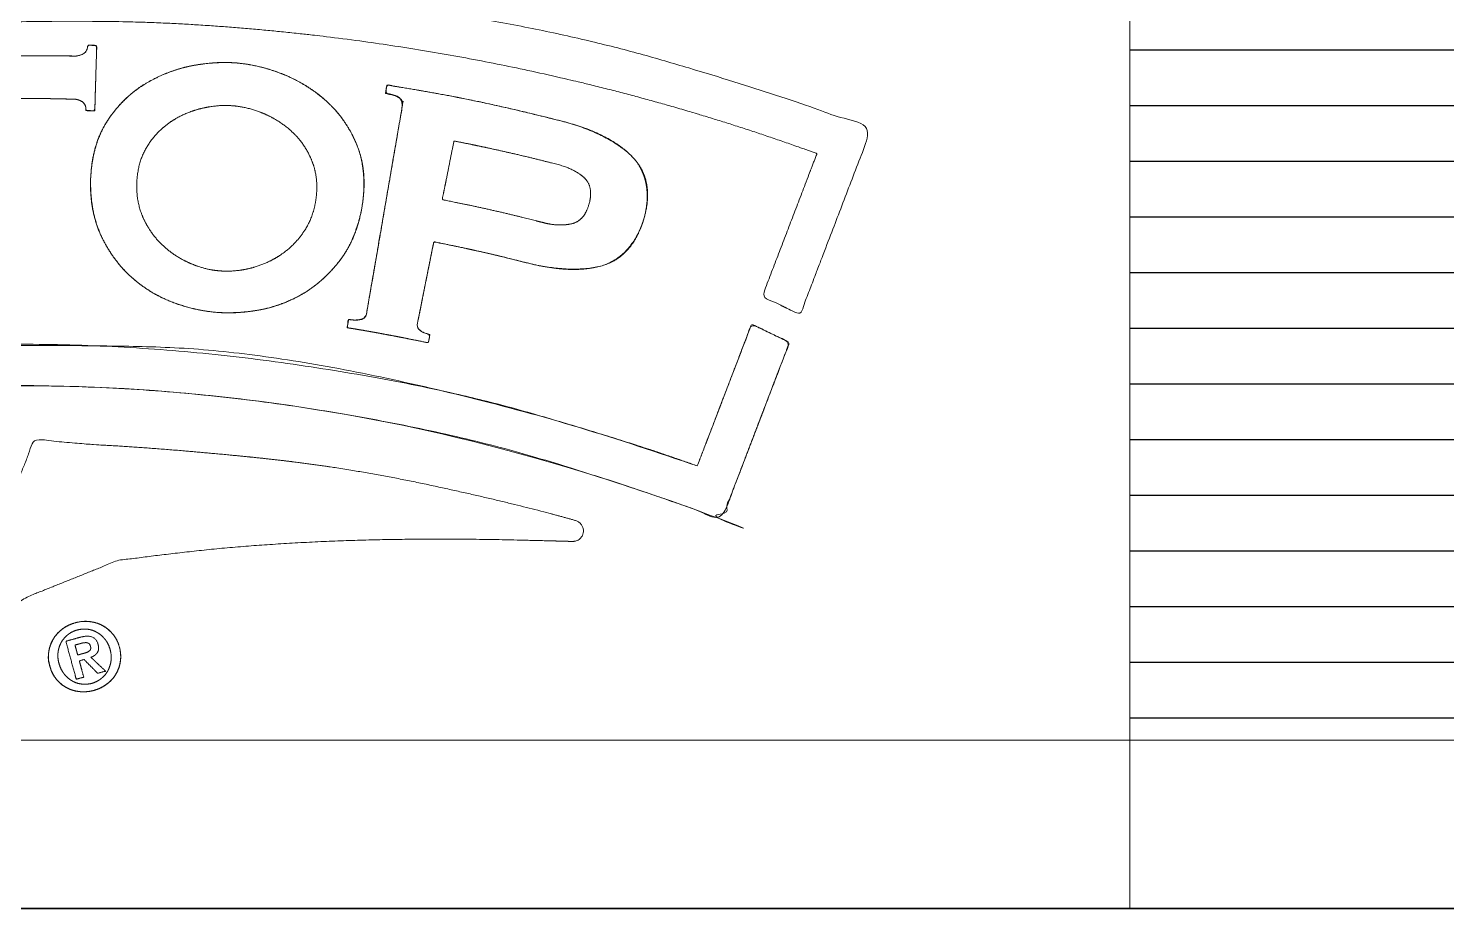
# Model space of a CAD drawing. Header units: millimetres. Extents: x -159872 to 386485, y -250577 to 158966.
# Drawn here: x 240020 to 241284, y -12400 to -11616 of the extents above; entities that cross this region are included whole.
import ezdxf

# ---------------------------------------------------------------- set-up
doc = ezdxf.new("R2010")
doc.units = ezdxf.units.MM
for name, color, linetype, lineweight in [('Layer 1', 7, 'Continuous', 25), ('LDS-elevation', 7, 'Continuous', 9), ('LDS-elevation_Hatch', 7, 'Continuous', 5), ('LDS-ground line', 1, 'Continuous', 35)]:
    doc.layers.add(name, color=color, linetype=linetype, lineweight=lineweight)

# ---------------------------------------------------------------- blocks, each defined once
blk = doc.blocks.new('Group-233')
at = {"layer": 'Layer 1', "color": 250, "linetype": 'Continuous', "lineweight": 5}
blk.add_open_spline([(178866.1, 24818.7), (178860.5, 24817.2), (178854.8, 24815.7), (178859.7, 24797.6), (178864.7, 24779.5), (178867.7, 24780.2), (178870.7, 24781), (178873.2, 24781.7), (178875.7, 24782.3), (178950.3, 24801.2), (179176.3, 24842.9), (179405.5, 24849.9), (179482.1, 24845.7), (179628.6, 24837.6), (179913.7, 24779.6), (180049.6, 24730.1), (180025.3, 24666.6), (180000.9, 24603), (180017.7, 24594.8), (180034.6, 24586.6), (180066.3, 24669.3), (180098, 24752.1), (180095, 24753.2), (180092, 24754.4), (180019.7, 24782), (179796.2, 24846.8), (179487.1, 24886.1), (179174.1, 24878.5), (178942.2, 24837.9), (178866.1, 24818.7)], degree=2, knots=[0, 0, 0, 0.005194, 0.005194, 0.0218, 0.0218, 0.02455, 0.02455, 0.026837, 0.026837, 0.094873, 0.162909, 0.230945, 0.230945, 0.361087, 0.491228, 0.491228, 0.552488, 0.552488, 0.56934, 0.56934, 0.649067, 0.649067, 0.651933, 0.651933, 0.721546, 0.79116, 0.860773, 0.930387, 1, 1, 1], dxfattribs=at)
at = {"layer": 'Layer 1', "color": 250, "linetype": 'Continuous', "lineweight": 5, "transparency": 33554687}
for points, knots in [([(179329.8, 24613.1), (179329.8, 24612.9), (179329.8, 24612.6), (179330.5, 24606.1), (179338.1, 24605.7), (179338.4, 24605.7), (179338.7, 24605.7), (179338.7, 24605.6), (179338.7, 24605.5), (179338.7, 24602.1), (179338.8, 24598.5), (179338.8, 24598.4), (179338.8, 24598.2), (179337.7, 24598.2), (179336.5, 24598.2), (179325.9, 24598), (179311.8, 24597.7), (179295.1, 24597.1), (179280.4, 24596.4), (179279.3, 24596.4), (179278.1, 24596.3), (179278.1, 24596.4), (179278.1, 24596.6), (179277.9, 24600), (179277.7, 24603.5), (179277.7, 24603.7), (179277.7, 24603.8), (179277.8, 24603.8), (179277.9, 24603.8), (179280.4, 24604), (179282.5, 24605.7), (179282.5, 24605.8), (179282.6, 24605.9), (179282.7, 24605.9), (179282.7, 24606), (179284.5, 24608), (179284.5, 24611.4), (179284.5, 24611.5), (179284.5, 24611.6), (179284.4, 24614.7), (179284.2, 24617.8), (179283.5, 24634.4), (179282.7, 24650.9), (179282, 24666.6), (179280.3, 24703.9), (179279.4, 24722.7), (179278.3, 24746.9), (179277.2, 24771), (179277.1, 24774.1), (179276.9, 24777.2), (179275.6, 24777.2), (179274.2, 24777.1), (179267, 24776.8), (179255.5, 24776.2), (179243.8, 24775.6), (179230.9, 24775.2), (179219, 24775.1), (179217.7, 24775.1), (179216.3, 24775.1), (179216.2, 24775.1), (179216.1, 24775.1), (179212.4, 24775), (179209, 24773.1), (179208.8, 24773.1), (179208.7, 24773), (179208.6, 24772.9), (179208.5, 24772.9), (179205.3, 24770.7), (179205.1, 24765.4), (179205.1, 24765.3), (179205.1, 24765.1), (179205, 24765.1), (179204.8, 24765.1), (179201.3, 24765), (179197.6, 24765), (179197.5, 24765), (179197.3, 24765), (179197.3, 24766.1), (179197.3, 24767.2), (179197.1, 24781.2), (179196.9, 24797.3), (179196.7, 24810.9), (179196.5, 24821.1), (179196.5, 24822.2), (179196.5, 24823.3), (179196.7, 24823.3), (179196.8, 24823.3), (179200.4, 24823.3), (179204.2, 24823.4), (179204.4, 24823.4), (179204.5, 24823.4), (179204.5, 24823.2), (179204.5, 24823), (179204.8, 24817.8), (179211.7, 24813.6), (179215.9, 24813.5), (179216.1, 24813.5), (179216.2, 24813.5), (179219.9, 24813.5), (179223.6, 24813.5), (179243.6, 24813.7), (179276, 24814.7), (179301.9, 24815.9), (179327.6, 24817), (179360.4, 24817.3), (179380.5, 24817.1), (179384.2, 24817), (179387.9, 24817), (179388.1, 24817), (179388.2, 24817), (179391.9, 24817), (179395.6, 24818.8), (179395.7, 24818.8), (179395.8, 24818.9), (179395.9, 24818.9), (179396, 24819), (179399.4, 24821.1), (179399.8, 24826.3), (179399.8, 24826.5), (179399.8, 24826.7), (179400, 24826.7), (179400.1, 24826.7), (179403.8, 24826.6), (179407.5, 24826.5), (179407.7, 24826.5), (179407.8, 24826.4), (179407.8, 24825.4), (179407.8, 24824.3), (179407.4, 24810.2), (179406.9, 24794.1), (179406.5, 24780.6), (179406.2, 24770.4), (179406.2, 24769.3), (179406.2, 24768.2), (179406, 24768.2), (179405.9, 24768.2), (179402.3, 24768.3), (179398.6, 24768.4), (179398.5, 24768.4), (179398.3, 24768.4), (179398.3, 24768.6), (179398.3, 24768.8), (179398.2, 24774), (179395, 24776.3), (179394.9, 24776.3), (179394.8, 24776.4), (179394.7, 24776.5), (179394.6, 24776.5), (179391.1, 24778.4), (179387.4, 24778.6), (179387.3, 24778.6), (179387.2, 24778.6), (179385.8, 24778.6), (179384.5, 24778.7), (179377.2, 24778.8), (179365.7, 24779.1), (179354.1, 24779.2), (179341.3, 24779.1), (179329.3, 24778.9), (179328, 24778.9), (179326.6, 24778.9), (179326.7, 24775.8), (179326.8, 24772.7), (179327.1, 24756.1), (179327.7, 24723.9), (179328.4, 24686.9), (179329.1, 24648.4), (179329.7, 24619.3), (179329.8, 24616.2), (179329.8, 24613.1)], [0, 0, 0, 0.001514, 0.001514, 0.04416, 0.04416, 0.045672, 0.045672, 0.046451, 0.046451, 0.065199, 0.065199, 0.065941, 0.065941, 0.07193, 0.07193, 0.127741, 0.183552, 0.239362, 0.239362, 0.243659, 0.243659, 0.244192, 0.244192, 0.256978, 0.256978, 0.257485, 0.257485, 0.257794, 0.257794, 0.266887, 0.266887, 0.267198, 0.267198, 0.267505, 0.267505, 0.276668, 0.276668, 0.276983, 0.276983, 0.285334, 0.285334, 0.329865, 0.329865, 0.37186, 0.414757, 0.414757, 0.469689, 0.469689, 0.476753, 0.476753, 0.479819, 0.479819, 0.496226, 0.512634, 0.529042, 0.545449, 0.545449, 0.547304, 0.547304, 0.547474, 0.547474, 0.552536, 0.552536, 0.552707, 0.552707, 0.552879, 0.552879, 0.557923, 0.557923, 0.558098, 0.558098, 0.55824, 0.55824, 0.561646, 0.561646, 0.561782, 0.561782, 0.562797, 0.562797, 0.57585, 0.588902, 0.601955, 0.601955, 0.60335, 0.60335, 0.603541, 0.603541, 0.608139, 0.608139, 0.608321, 0.608321, 0.608541, 0.608541, 0.614859, 0.621177, 0.621177, 0.621362, 0.621362, 0.626871, 0.626871, 0.656605, 0.686339, 0.716073, 0.745807, 0.775541, 0.775541, 0.781053, 0.781053, 0.781237, 0.781237, 0.786751, 0.786751, 0.786937, 0.786937, 0.787122, 0.787122, 0.792528, 0.792528, 0.792716, 0.792716, 0.79287, 0.79287, 0.79666, 0.79666, 0.796812, 0.796812, 0.797917, 0.797917, 0.81211, 0.826304, 0.840498, 0.840498, 0.842016, 0.842016, 0.84222, 0.84222, 0.847153, 0.847153, 0.847348, 0.847348, 0.847591, 0.847591, 0.854548, 0.854548, 0.854784, 0.854784, 0.855021, 0.855021, 0.862033, 0.862033, 0.862269, 0.862269, 0.86484, 0.86484, 0.878579, 0.892319, 0.906058, 0.919798, 0.919798, 0.921353, 0.921353, 0.924936, 0.924936, 0.944037, 0.96205, 0.980062, 0.998074, 0.998074, 1, 1, 1]), ([(179533.7, 24810.7), (179533, 24810.8), (179532.3, 24810.9), (179511.7, 24812.3), (179490.1, 24807.8), (179489.4, 24807.7), (179488.6, 24807.5), (179487.9, 24807.3), (179487.2, 24807.2), (179465.8, 24801.7), (179447.6, 24790.1), (179447, 24789.7), (179446.4, 24789.2), (179445.8, 24788.8), (179445.2, 24788.4), (179427.8, 24775.9), (179415.9, 24756.9), (179415.6, 24756.3), (179415.2, 24755.7), (179414.8, 24755), (179414.4, 24754.4), (179403.7, 24734.5), (179402.5, 24708), (179402.4, 24707.1), (179402.4, 24706.2), (179402.4, 24705.3), (179402.4, 24704.4), (179402.4, 24677.9), (179411.5, 24657.5), (179411.8, 24656.8), (179412.1, 24656.1), (179412.4, 24655.5), (179412.8, 24654.8), (179422.7, 24635.2), (179437.5, 24621.2), (179438, 24620.7), (179438.5, 24620.3), (179439, 24619.8), (179439.5, 24619.4), (179456.9, 24604.4), (179496.4, 24590), (179532.7, 24587.4), (179552.1, 24590.7), (179552.7, 24590.8), (179553.4, 24590.9), (179554, 24591), (179554.7, 24591.2), (179574.1, 24595.2), (179591.6, 24605.3), (179592.2, 24605.7), (179592.8, 24606), (179593.4, 24606.4), (179594, 24606.7), (179611.2, 24617.8), (179624.7, 24635.2), (179625.1, 24635.8), (179625.6, 24636.4), (179626, 24637), (179626.5, 24637.6), (179639.2, 24656), (179644.2, 24682), (179644.3, 24682.9), (179644.4, 24683.8), (179644.6, 24684.7), (179644.7, 24685.6), (179648.3, 24711.9), (179641.3, 24733.4), (179641.1, 24734.1), (179640.8, 24734.8), (179640.5, 24735.5), (179640.3, 24736.2), (179632, 24757), (179617, 24772.6), (179616.5, 24773.1), (179615.9, 24773.6), (179615.4, 24774.1), (179614.9, 24774.6), (179599.1, 24789.4), (179578.9, 24798.7), (179578.2, 24799), (179577.5, 24799.3), (179576.8, 24799.6), (179576.1, 24799.9), (179555.6, 24808.3), (179535.1, 24810.6), (179534.4, 24810.7), (179533.7, 24810.7)], [0, 0, 0, 0.001815, 0.001815, 0.056378, 0.056378, 0.05821, 0.05821, 0.060035, 0.060035, 0.114599, 0.114599, 0.116417, 0.116417, 0.118237, 0.118237, 0.172643, 0.172643, 0.17447, 0.17447, 0.176297, 0.176297, 0.231277, 0.231277, 0.233138, 0.233138, 0.235, 0.235, 0.289924, 0.289924, 0.291743, 0.291743, 0.293564, 0.293564, 0.347618, 0.347618, 0.349421, 0.349421, 0.351222, 0.351222, 0.412102, 0.472982, 0.533862, 0.533862, 0.535911, 0.535911, 0.537958, 0.537958, 0.59912, 0.59912, 0.601175, 0.601175, 0.603232, 0.603232, 0.664918, 0.664918, 0.666996, 0.666996, 0.669071, 0.669071, 0.731786, 0.731786, 0.733911, 0.733911, 0.736037, 0.736037, 0.798765, 0.798765, 0.80085, 0.80085, 0.802936, 0.802936, 0.865115, 0.865115, 0.867192, 0.867192, 0.869272, 0.869272, 0.931593, 0.931593, 0.93368, 0.93368, 0.935764, 0.935764, 0.997936, 0.997936, 1, 1, 1]), ([(179631, 24575), (179632.6, 24574.7), (179634.1, 24574.5), (179642.8, 24573.1), (179658.1, 24570.4), (179680.6, 24566.2), (179700.1, 24562.2), (179701.7, 24561.9), (179703.2, 24561.5), (179703.3, 24561.7), (179703.3, 24561.9), (179704, 24565.3), (179704.8, 24568.6), (179704.8, 24568.7), (179704.8, 24568.9), (179704.4, 24569), (179703.9, 24569.1), (179693.1, 24571.8), (179693.5, 24578.3), (179693.6, 24578.5), (179693.6, 24578.8), (179693.9, 24580.4), (179694.3, 24581.9), (179695.9, 24590.1), (179697.5, 24598.3), (179699.1, 24606), (179703.6, 24628.7), (179707.9, 24650), (179708.2, 24651.5), (179710, 24651.2), (179711.8, 24650.8), (179721.8, 24648.8), (179739.4, 24645.1), (179765.3, 24639.3), (179787.9, 24633.6), (179789.7, 24633.2), (179791.4, 24632.7), (179792.8, 24632.4), (179794.3, 24632), (179830.1, 24623.8), (179855.9, 24629.6), (179856.8, 24629.8), (179857.8, 24630.1), (179858.7, 24630.4), (179859.7, 24630.7), (179883.7, 24639.3), (179894.5, 24668.9), (179894.8, 24670.1), (179895.2, 24671.4), (179895.6, 24672.6), (179895.9, 24673.8), (179903.6, 24704.4), (179887.2, 24725), (179886.5, 24725.8), (179885.8, 24726.5), (179885.1, 24727.3), (179884.4, 24728), (179864.2, 24747.2), (179826.1, 24758), (179824.6, 24758.4), (179823.1, 24758.8), (179819.7, 24759.6), (179816.4, 24760.5), (179797.7, 24765.1), (179764.6, 24773), (179725, 24781.2), (179692, 24787), (179673.2, 24790.1), (179669.8, 24790.7), (179666.4, 24791.2), (179666.4, 24791.1), (179666.4, 24790.9), (179665.8, 24787.5), (179665.2, 24784.2), (179665.2, 24784), (179665.2, 24783.8), (179665.8, 24783.7), (179666.4, 24783.6), (179676.1, 24781.6), (179679.8, 24777.7), (179680.3, 24774.9), (179681.3, 24778.7), (179675, 24742.4), (179668.4, 24704.4), (179664.3, 24680.6), (179660.6, 24658.9), (179656.8, 24637.2), (179653.5, 24617.6), (179649.6, 24595.3), (179648.9, 24591.3), (179648.2, 24587.3), (179648.2, 24587), (179648.1, 24586.8), (179646.1, 24580.6), (179633.3, 24582.2), (179632.8, 24582.3), (179632.3, 24582.4), (179632.2, 24582.2), (179631.6, 24578.6), (179631.1, 24575.3), (179631.1, 24575.2), (179631, 24575)], [0, 0, 0, 0.014254, 0.014254, 0.093888, 0.173523, 0.253158, 0.253158, 0.259448, 0.259448, 0.260089, 0.260089, 0.274094, 0.274094, 0.274754, 0.274754, 0.276667, 0.276667, 0.322908, 0.322908, 0.324814, 0.324814, 0.336185, 0.336185, 0.396026, 0.396026, 0.452198, 0.508371, 0.512807, 0.512807, 0.517894, 0.517894, 0.546316, 0.574738, 0.60316, 0.60316, 0.605405, 0.605405, 0.607192, 0.607192, 0.652218, 0.652218, 0.653926, 0.653926, 0.655632, 0.655632, 0.699186, 0.699186, 0.700935, 0.700935, 0.702682, 0.702682, 0.746373, 0.746373, 0.748099, 0.748099, 0.749827, 0.749827, 0.796001, 0.796001, 0.797828, 0.797828, 0.801845, 0.801845, 0.824274, 0.846703, 0.869132, 0.891562, 0.891562, 0.895575, 0.895575, 0.895764, 0.895764, 0.899866, 0.899866, 0.90006, 0.90006, 0.900782, 0.900782, 0.912867, 0.924952, 0.937037, 0.949121, 0.961206, 0.973291, 0.973291, 0.984313, 0.984313, 0.994273, 0.994273, 0.996055, 0.996055, 0.996173, 0.996173, 0.999032, 0.999032, 0.99915, 0.99915, 0.999186, 0.999963, 0.999963, 1, 1, 1]), ([(179530.2, 24772.6), (179537.6, 24771.9), (179552.2, 24767.9), (179559.3, 24764.6), (179566.4, 24761.3), (179578.9, 24752.6), (179584.2, 24747.3), (179589.5, 24741.9), (179597.5, 24729.2), (179600.2, 24721.9), (179603, 24714.6), (179604.4, 24698.6), (179603.3, 24690), (179602.1, 24681.3), (179596.4, 24666.3), (179592, 24660), (179587.6, 24653.6), (179577.1, 24643.4), (179571, 24639.4), (179564.9, 24635.4), (179551.6, 24629.7), (179544.5, 24627.9), (179537.4, 24626.2), (179523.5, 24625.1), (179516.7, 24625.7), (179509.8, 24626.3), (179496.4, 24630), (179489.7, 24633), (179483.1, 24636), (179471.2, 24644), (179465.9, 24649.1), (179460.7, 24654.1), (179452.3, 24666.1), (179449.1, 24673.2), (179446, 24680.2), (179443.2, 24696), (179443.6, 24704.7), (179444, 24713.5), (179448.3, 24728.9), (179456.3, 24742.3), (179466.4, 24753.2), (179472.6, 24757.6), (179478.8, 24761.9), (179492.6, 24768.2), (179500.2, 24770.1), (179507.8, 24772), (179522.8, 24773.3), (179530.2, 24772.6)], [0, 0, 0, 0.031176, 0.062352, 0.062352, 0.093473, 0.124593, 0.124593, 0.155738, 0.186883, 0.186883, 0.218041, 0.249199, 0.249199, 0.280372, 0.311544, 0.311544, 0.342705, 0.373865, 0.373865, 0.404989, 0.436112, 0.436112, 0.46725, 0.498387, 0.498387, 0.529633, 0.560878, 0.560878, 0.592233, 0.623589, 0.623589, 0.655053, 0.686517, 0.686517, 0.717994, 0.749471, 0.749471, 0.780869, 0.812267, 0.843665, 0.875063, 0.875063, 0.906333, 0.937603, 0.937603, 0.968802, 1, 1, 1]), ([(179805.8, 24668.6), (179799.1, 24670.3), (179781.2, 24674.8), (179760.8, 24679.6), (179740.4, 24684.1), (179722.5, 24687.7), (179715.7, 24689.1), (179716.5, 24693), (179718.6, 24703.4), (179721, 24715.2), (179723.3, 24727.1), (179725.4, 24737.4), (179726.2, 24741.4), (179733.2, 24740), (179751.6, 24736.2), (179772.6, 24731.6), (179793.6, 24726.7), (179812, 24722.1), (179818.9, 24720.3), (179826.1, 24718.5), (179837.7, 24712.6), (179842.1, 24708.7), (179846.4, 24704.7), (179848.7, 24693), (179846.6, 24685.4), (179844.5, 24677.8), (179836.7, 24668.9), (179831, 24667.6), (179825.3, 24666.3), (179812.8, 24666.8), (179805.8, 24668.6)], [0, 0, 0, 0.046322, 0.092645, 0.138967, 0.18529, 0.231612, 0.231612, 0.258434, 0.285255, 0.312076, 0.338897, 0.365719, 0.365719, 0.413453, 0.461188, 0.508923, 0.556657, 0.604392, 0.604392, 0.653772, 0.703153, 0.703153, 0.752601, 0.802048, 0.802048, 0.851692, 0.901336, 0.901336, 0.950668, 1, 1, 1]), ([(179943, 24451.9), (179923.2, 24459.1), (179903.3, 24466.2), (179620.3, 24555.1), (179280.3, 24561.3), (179116.8, 24548.5), (178908.2, 24504.2), (178951, 24513.3), (178941.6, 24511.2), (178939.9, 24510.7), (178938.6, 24510.4), (178943.6, 24492.4), (178948.5, 24474.3), (178950.1, 24474.7), (178951.3, 24475.1), (178960.8, 24477.1), (178917.5, 24468), (179128.1, 24512.5), (179292.9, 24524.7), (179463.6, 24520.8), (179632.8, 24499), (179793.4, 24463.3), (179994, 24394.1), (179952.8, 24408.3), (179961.9, 24405.1), (179963.4, 24404.5), (179964.7, 24404), (179994.9, 24482.9), (180025.1, 24561.9), (180008.3, 24570), (179991.4, 24578.2), (179967.2, 24515.1), (179943, 24451.9)], [0, 0, 0, 0.000366, 0.000366, 0.00551, 0.010654, 0.015797, 0.020941, 0.026085, 0.031229, 0.036373, 0.036373, 0.107814, 0.107814, 0.114094, 0.120375, 0.126655, 0.132935, 0.139215, 0.145496, 0.151776, 0.158056, 0.164337, 0.170617, 0.176897, 0.183177, 0.189458, 0.189458, 0.59029, 0.59029, 0.679234, 0.679234, 1, 1, 1]), ([(179365.2, 24286.7), (179365.1, 24286.6), (179365.1, 24286.4), (179364.3, 24280.4), (179366.2, 24273), (179368.4, 24266.3), (179371.8, 24262), (179371.9, 24261.9), (179372, 24261.8), (179372.1, 24261.7), (179372.2, 24261.6), (179376.1, 24257), (179381.2, 24254.2), (179381.3, 24254.2), (179381.5, 24254.1), (179381.6, 24254.1), (179381.7, 24254), (179386.8, 24251.4), (179392.7, 24250.8), (179392.9, 24250.8), (179393, 24250.8), (179393.1, 24250.8), (179393.2, 24250.7), (179399.2, 24250.3), (179410.9, 24253.4), (179416.3, 24257.1), (179416.4, 24257.1), (179416.5, 24257.2), (179416.6, 24257.3), (179416.7, 24257.4), (179421.4, 24260.9), (179424.6, 24265.8), (179424.6, 24265.9), (179424.7, 24266), (179424.7, 24266.1), (179424.8, 24266.2), (179427.8, 24271.2), (179428.8, 24277.1), (179428.9, 24277.3), (179428.9, 24277.4), (179428.9, 24277.5), (179428.9, 24277.6), (179429.8, 24283.7), (179426.4, 24297), (179422.2, 24302.1), (179422.1, 24302.2), (179422, 24302.3), (179422, 24302.4), (179421.9, 24302.5), (179417.9, 24307.1), (179412.8, 24309.8), (179412.7, 24309.9), (179412.6, 24309.9), (179412.5, 24310), (179412.4, 24310), (179407.2, 24312.6), (179401.3, 24313.2), (179401.1, 24313.3), (179400.8, 24313.3), (179394.4, 24313.8), (179382.7, 24310.4), (179377.8, 24307), (179377.7, 24306.9), (179377.6, 24306.8), (179377.5, 24306.7), (179377.4, 24306.7), (179372.6, 24303.1), (179369.5, 24298.3), (179369.5, 24298.2), (179369.4, 24298), (179369.3, 24297.9), (179369.3, 24297.8), (179366.3, 24292.9), (179365.2, 24286.9), (179365.2, 24286.8), (179365.2, 24286.7)], [0, 0, 0, 0.001227, 0.001227, 0.057665, 0.114102, 0.170539, 0.170539, 0.171884, 0.171884, 0.173233, 0.173233, 0.234814, 0.234814, 0.236158, 0.236158, 0.237494, 0.237494, 0.298861, 0.298861, 0.300199, 0.300199, 0.301534, 0.301534, 0.362959, 0.424385, 0.424385, 0.425613, 0.425613, 0.426839, 0.426839, 0.483004, 0.483004, 0.484227, 0.484227, 0.485455, 0.485455, 0.541802, 0.541802, 0.543036, 0.543036, 0.544268, 0.544268, 0.600817, 0.657366, 0.657366, 0.658499, 0.658499, 0.659635, 0.659635, 0.711485, 0.711485, 0.712616, 0.712616, 0.713743, 0.713743, 0.765518, 0.765518, 0.767782, 0.767782, 0.824326, 0.88087, 0.88087, 0.882101, 0.882101, 0.88333, 0.88333, 0.93973, 0.93973, 0.940957, 0.940957, 0.942191, 0.942191, 0.998759, 0.998759, 1, 1, 1]), ([(179378.7, 24266.8), (179377.2, 24268.7), (179375, 24273.3), (179373.5, 24278.4), (179373.1, 24283.4), (179373.4, 24285.8), (179373.7, 24288.2), (179375.1, 24292.6), (179376.2, 24294.6), (179377.3, 24296.6), (179380.3, 24300), (179382.1, 24301.5), (179383.9, 24302.9), (179388.1, 24305.1), (179392.9, 24306.3), (179397.5, 24306.7), (179399.8, 24306.4), (179402.2, 24306.1), (179406.4, 24304.6), (179408.4, 24303.4), (179410.4, 24302.3), (179413.9, 24299.2), (179415.3, 24297.3), (179416.9, 24295.4), (179419.1, 24290.9), (179420.5, 24285.8), (179420.9, 24280.7), (179420.6, 24278.3), (179420.3, 24275.9), (179418.8, 24271.4), (179417.8, 24269.4), (179416.7, 24267.4), (179413.7, 24263.9), (179411.9, 24262.5), (179410.1, 24261), (179405.9, 24258.9), (179401.2, 24257.6), (179396.5, 24257.3), (179394.2, 24257.6), (179391.8, 24257.9), (179387.5, 24259.4), (179385.6, 24260.6), (179383.6, 24261.8), (179380.1, 24264.8), (179378.7, 24266.8)], [0, 0, 0, 0.031489, 0.062979, 0.094468, 0.125958, 0.125958, 0.157356, 0.188753, 0.188753, 0.220296, 0.251839, 0.251839, 0.28311, 0.314382, 0.345653, 0.376924, 0.376924, 0.408239, 0.439554, 0.439554, 0.470725, 0.501896, 0.501896, 0.53316, 0.564424, 0.595688, 0.626953, 0.626953, 0.657997, 0.689042, 0.689042, 0.72005, 0.751058, 0.751058, 0.782043, 0.813027, 0.844011, 0.874995, 0.874995, 0.906228, 0.937461, 0.937461, 0.968731, 1, 1, 1])]:
    blk.add_open_spline(points, degree=2, knots=knots, dxfattribs=at)
at = {"layer": 'Layer 1', "linetype": 'Continuous', "lineweight": 5}
for points, knots in [([(179329.8, 24613.1), (179329.9, 24609.4), (179334.3, 24605.7), (179338.7, 24605.7), (179338.7, 24603.5), (179338.8, 24600.5), (179338.8, 24598.2), (179334.3, 24598.2), (179322.2, 24598), (179308.4, 24597.6), (179294.7, 24597.1), (179282.7, 24596.5), (179278.1, 24596.3), (179278, 24598.5), (179277.8, 24601.5), (179277.7, 24603.8), (179279.1, 24603.9), (179281.5, 24604.9), (179282.6, 24605.9), (179283.6, 24606.9), (179284.6, 24609.8), (179284.5, 24611.6), (179283.9, 24626.1), (179283.2, 24640.5), (179282.4, 24656.9), (179281.6, 24675.7), (179280.7, 24694.4), (179279.9, 24713.2), (179279, 24730.8), (179278.2, 24748.4), (179277.6, 24762.8), (179276.9, 24777.2), (179271.5, 24777), (179258.7, 24776.4), (179246.6, 24775.7), (179234.5, 24775.3), (179221.7, 24775.1), (179216.3, 24775.1), (179214.4, 24775.1), (179210.6, 24774.1), (179208.7, 24773), (179206.9, 24772), (179205.1, 24768), (179205.1, 24765.1), (179202.8, 24765), (179199.7, 24765), (179197.3, 24765), (179197.3, 24769.3), (179197.1, 24780.9), (179196.9, 24794.1), (179196.7, 24807.3), (179196.6, 24818.9), (179196.5, 24823.3), (179198.9, 24823.3), (179202.1, 24823.3), (179204.5, 24823.4), (179204.5, 24820.5), (179206.5, 24816.6), (179210.3, 24814.5), (179214.2, 24813.5), (179216.2, 24813.5), (179231, 24813.5), (179266.7, 24814.3), (179301.9, 24816), (179337.2, 24817.3), (179373.1, 24817.3), (179387.9, 24817), (179389.9, 24816.9), (179393.9, 24817.9), (179395.8, 24818.9), (179397.7, 24819.9), (179399.7, 24823.8), (179399.8, 24826.7), (179402.2, 24826.6), (179405.4, 24826.5), (179407.8, 24826.4), (179407.7, 24822.1), (179407.4, 24810.5), (179407, 24797.3), (179406.6, 24784.1), (179406.3, 24772.6), (179406.2, 24768.2), (179403.8, 24768.3), (179400.7, 24768.4), (179398.3, 24768.4), (179398.4, 24771.3), (179396.6, 24775.3), (179394.8, 24776.4), (179393, 24777.5), (179389.2, 24778.6), (179387.2, 24778.6), (179381.8, 24778.7), (179369, 24779), (179356.9, 24779.2), (179344.8, 24779.2), (179332, 24779), (179326.6, 24778.9), (179326.9, 24764.4), (179327.5, 24733.5), (179328.2, 24696), (179328.9, 24658.4), (179329.6, 24625.5), (179329.8, 24613.1)], [0, 0, 0, 0.015594, 0.031189, 0.031189, 0.039227, 0.047265, 0.047265, 0.063489, 0.079713, 0.095937, 0.112161, 0.128385, 0.128385, 0.136437, 0.144489, 0.144489, 0.149383, 0.154278, 0.154278, 0.159116, 0.163955, 0.163955, 0.201257, 0.201257, 0.243754, 0.243754, 0.286251, 0.286251, 0.326124, 0.326124, 0.35882, 0.35882, 0.371036, 0.383252, 0.395467, 0.407683, 0.419899, 0.419899, 0.424382, 0.428864, 0.428864, 0.433341, 0.437818, 0.437818, 0.441455, 0.445092, 0.445092, 0.451909, 0.458725, 0.465542, 0.472359, 0.479175, 0.479175, 0.482907, 0.486638, 0.486638, 0.491154, 0.495669, 0.500185, 0.504701, 0.504701, 0.538435, 0.572169, 0.605903, 0.639636, 0.67337, 0.67337, 0.677873, 0.682375, 0.682375, 0.686848, 0.691321, 0.691321, 0.694997, 0.698673, 0.698673, 0.705334, 0.711995, 0.718656, 0.725316, 0.731977, 0.731977, 0.735562, 0.739147, 0.739147, 0.743607, 0.748067, 0.748067, 0.752547, 0.757028, 0.757028, 0.769257, 0.781486, 0.793715, 0.805944, 0.818173, 0.818173, 0.850894, 0.88817, 0.925447, 0.962723, 1, 1, 1]), ([(179533.7, 24810.7), (179544.6, 24809.7), (179566.6, 24804), (179577.5, 24799.3), (179588.4, 24794.5), (179607.7, 24781.7), (179615.9, 24773.6), (179624.2, 24765.5), (179636.6, 24746.1), (179640.8, 24734.8), (179645, 24723.5), (179646.7, 24698), (179644.4, 24683.8), (179642.2, 24669.6), (179632.6, 24645.9), (179625.6, 24636.4), (179618.5, 24626.8), (179602.1, 24611.7), (179592.8, 24606), (179583.5, 24600.4), (179563.8, 24592.8), (179553.4, 24590.9), (179543, 24589), (179523, 24587.9), (179503.6, 24589.7), (179484.2, 24594.4), (179464.5, 24602), (179446.6, 24613), (179438.5, 24620.3), (179430.4, 24627.5), (179417.3, 24645.4), (179412.1, 24656.1), (179407, 24666.8), (179402, 24691.8), (179402.4, 24706.2), (179402.8, 24720.6), (179409.1, 24745.3), (179415.2, 24755.7), (179421.3, 24766), (179436.9, 24782.8), (179446.4, 24789.2), (179456, 24795.7), (179477.1, 24804.8), (179488.6, 24807.5), (179500.2, 24810.1), (179522.8, 24811.7), (179533.7, 24810.7)], [0, 0, 0, 0.031232, 0.062463, 0.062463, 0.093732, 0.125001, 0.125001, 0.156241, 0.187482, 0.187482, 0.218712, 0.249943, 0.249943, 0.281168, 0.312392, 0.312392, 0.343649, 0.374906, 0.374906, 0.406142, 0.437378, 0.437378, 0.468626, 0.499873, 0.531121, 0.562369, 0.593617, 0.624865, 0.624865, 0.65615, 0.687435, 0.687435, 0.71868, 0.749925, 0.749925, 0.781167, 0.812408, 0.812408, 0.843643, 0.874878, 0.874878, 0.906094, 0.93731, 0.93731, 0.968655, 1, 1, 1]), ([(179631, 24575), (179631.4, 24577.2), (179631.9, 24580.2), (179632.3, 24582.4), (179639.6, 24581.2), (179647.6, 24583.6), (179648.2, 24587.3), (179651, 24603.5), (179653.8, 24619.8), (179657, 24638.3), (179660.7, 24659.4), (179667.7, 24700.3), (179674.8, 24741.2), (179677.1, 24754.9), (179679.5, 24768.5), (179681, 24777.4), (179673.4, 24782.5), (179665.2, 24783.8), (179665.5, 24786.1), (179666.1, 24789), (179666.4, 24791.2), (179678.2, 24789.3), (179709.4, 24784), (179744.9, 24777.2), (179780.4, 24769.3), (179811.4, 24761.8), (179823.1, 24758.8), (179844.3, 24753.4), (179875.8, 24737.1), (179885.8, 24726.5), (179895.8, 24715.9), (179900.3, 24688.3), (179895.2, 24671.4), (179890, 24654.4), (179871.2, 24633.9), (179857.8, 24630.1), (179844.3, 24626.3), (179811.3, 24627.7), (179791.4, 24632.7), (179785.2, 24634.3), (179768.7, 24638.4), (179749.9, 24642.8), (179731, 24646.9), (179714.5, 24650.3), (179708.2, 24651.5), (179706.9, 24645.2), (179704.2, 24631.6), (179700.9, 24615.2), (179697.6, 24598.7), (179696.2, 24591.5), (179694.9, 24585.1), (179693.6, 24578.8), (179692.9, 24575.1), (179698.5, 24570.2), (179704.8, 24568.9), (179704.4, 24566.7), (179703.7, 24563.7), (179703.2, 24561.5), (179697.8, 24562.7), (179683.5, 24565.6), (179667.2, 24568.8), (179650.8, 24571.7), (179636.5, 24574.1), (179631, 24575)], [0, 0, 0, 0.002641, 0.005283, 0.005283, 0.014027, 0.022771, 0.022771, 0.061391, 0.061391, 0.10539, 0.10539, 0.19068, 0.19068, 0.219178, 0.219178, 0.237603, 0.256027, 0.256027, 0.260987, 0.265948, 0.265948, 0.292305, 0.318663, 0.34502, 0.371377, 0.397734, 0.397734, 0.445672, 0.49361, 0.49361, 0.541456, 0.589302, 0.589302, 0.637223, 0.685145, 0.685145, 0.733117, 0.781089, 0.781089, 0.796151, 0.811213, 0.826275, 0.841337, 0.8564, 0.8564, 0.87166, 0.889044, 0.906428, 0.923813, 0.923813, 0.939074, 0.939074, 0.947883, 0.956692, 0.956692, 0.959731, 0.96277, 0.96277, 0.970216, 0.977662, 0.985108, 0.992554, 1, 1, 1]), ([(179530.2, 24772.6), (179522.8, 24773.3), (179507.8, 24772), (179500.2, 24770.1), (179492.6, 24768.2), (179478.8, 24761.9), (179472.6, 24757.6), (179466.4, 24753.2), (179456.3, 24742.3), (179448.3, 24728.9), (179444, 24713.5), (179443.6, 24704.7), (179443.2, 24696), (179446, 24680.2), (179449.1, 24673.2), (179452.3, 24666.1), (179460.7, 24654.1), (179465.9, 24649.1), (179471.2, 24644), (179483.1, 24636), (179489.7, 24633), (179496.4, 24630), (179509.8, 24626.3), (179516.7, 24625.7), (179523.5, 24625.1), (179537.4, 24626.2), (179544.5, 24627.9), (179551.6, 24629.7), (179564.9, 24635.4), (179571, 24639.4), (179577.1, 24643.4), (179587.6, 24653.6), (179592, 24660), (179596.4, 24666.3), (179602.1, 24681.3), (179603.3, 24690), (179604.4, 24698.6), (179603, 24714.6), (179600.2, 24721.9), (179597.5, 24729.2), (179589.5, 24741.9), (179584.2, 24747.3), (179578.9, 24752.6), (179566.4, 24761.3), (179559.3, 24764.6), (179552.2, 24767.9), (179537.6, 24771.9), (179530.2, 24772.6)], [0, 0, 0, 0.031198, 0.062397, 0.062397, 0.093667, 0.124937, 0.124937, 0.156335, 0.187733, 0.219131, 0.250529, 0.250529, 0.282006, 0.313483, 0.313483, 0.344947, 0.376411, 0.376411, 0.407767, 0.439122, 0.439122, 0.470367, 0.501613, 0.501613, 0.53275, 0.563888, 0.563888, 0.595011, 0.626135, 0.626135, 0.657295, 0.688456, 0.688456, 0.719628, 0.750801, 0.750801, 0.781959, 0.813117, 0.813117, 0.844262, 0.875407, 0.875407, 0.906527, 0.937648, 0.937648, 0.968824, 1, 1, 1]), ([(179943, 24451.9), (179883.5, 24473.4), (179700.8, 24525.8), (179450.1, 24561.2), (179196.5, 24559.3), (179007.4, 24527.8), (178944.9, 24512), (178941.8, 24511.2), (178938.6, 24510.4), (178943.6, 24492.4), (178948.5, 24474.3), (178951.5, 24475.1), (178954.6, 24475.8), (179017.6, 24491.8), (179208.5, 24523.2), (179463.9, 24523.4), (179715.8, 24484.9), (179899, 24429.1), (179958.7, 24406.3), (179961.7, 24405.2), (179964.7, 24404), (179994.9, 24482.9), (180025.1, 24561.9), (180008.3, 24570), (179991.4, 24578.2), (179967.2, 24515.1), (179943, 24451.9)], [0, 0, 0, 0.075806, 0.151611, 0.227417, 0.303222, 0.379028, 0.379028, 0.382866, 0.382866, 0.404889, 0.404889, 0.408573, 0.408573, 0.485119, 0.561666, 0.638212, 0.714758, 0.791304, 0.791304, 0.795134, 0.795134, 0.896445, 0.896445, 0.918926, 0.918926, 1, 1, 1]), ([(179834.6, 24403.2), (179783.3, 24417.9), (179626.2, 24451.7), (179466.5, 24467.6), (179413.3, 24470.4), (179410.5, 24470.5), (179397.8, 24471.4), (179376.4, 24473.3), (179358, 24475.1), (179351.8, 24475.7), (179344.4, 24453.7), (179316, 24389.8), (179262.3, 24312.8), (179193.7, 24246.6), (179131.7, 24206.8), (179109.3, 24195.5), (179092.3, 24186.9), (179057.4, 24172.6), (179039.8, 24166.8), (179047.9, 24137.6), (179055.9, 24108.4), (179093.6, 24096.1), (179131.3, 24083.7), (179135.2, 24082.4), (179147.4, 24083.5), (179155.9, 24092.2), (179157.4, 24096), (179173.4, 24136.8), (179189.4, 24177.6), (179190.9, 24181.4), (179199.7, 24191.8), (179212.4, 24196.6), (179216.5, 24196.8), (179260.3, 24198.2), (179304, 24199.6), (179308.1, 24199.7), (179319.2, 24204.9), (179324.3, 24216.1), (179324.4, 24220.2), (179325.4, 24263.9), (179326.5, 24307.7), (179326.6, 24311.8), (179331.3, 24324.6), (179341.6, 24333.5), (179345.5, 24335), (179385.9, 24351.2), (179426.3, 24367.5), (179455.3, 24371.6), (179537.7, 24380.7), (179638.9, 24386.2), (179735.5, 24386.9), (179807.4, 24385.3), (179831.7, 24384.6), (179832.5, 24384.6), (179833.9, 24384.8), (179837.2, 24385.7), (179841, 24389.8), (179841.4, 24392.7), (179841.9, 24396.2), (179838.1, 24402.2), (179834.6, 24403.2)], [0, 0, 0, 0.12024, 0.240481, 0.360721, 0.360721, 0.367272, 0.373822, 0.380372, 0.386923, 0.386923, 0.411487, 0.43605, 0.460614, 0.485178, 0.509742, 0.509742, 0.528486, 0.547229, 0.547229, 0.577871, 0.577871, 0.618037, 0.618037, 0.622183, 0.626329, 0.630475, 0.630475, 0.674819, 0.674819, 0.678988, 0.683157, 0.687326, 0.687326, 0.73195, 0.73195, 0.736121, 0.740292, 0.744463, 0.744463, 0.788894, 0.788894, 0.793067, 0.79724, 0.801413, 0.801413, 0.845676, 0.845676, 0.87541, 0.905143, 0.934876, 0.96461, 0.994343, 0.994343, 0.995217, 0.996091, 0.996965, 0.997839, 0.997839, 0.99892, 1, 1, 1]), ([(179365.2, 24286.7), (179365.7, 24289.8), (179367.8, 24295.5), (179369.4, 24298), (179371, 24300.6), (179375.1, 24305), (179377.6, 24306.8), (179380.1, 24308.7), (179385.7, 24311.3), (179391.8, 24313), (179398, 24313.6), (179401.1, 24313.3), (179404.2, 24313), (179410, 24311.3), (179412.6, 24309.9), (179415.3, 24308.5), (179420, 24304.8), (179422, 24302.3), (179424.1, 24299.9), (179427.1, 24294), (179429, 24287.1), (179429.4, 24280.5), (179428.9, 24277.4), (179428.4, 24274.2), (179426.3, 24268.6), (179424.7, 24266), (179423.1, 24263.4), (179419, 24259), (179416.5, 24257.2), (179413.9, 24255.4), (179408.4, 24252.7), (179402.2, 24251.1), (179396.1, 24250.5), (179393, 24250.8), (179389.9, 24251.1), (179384.1, 24252.7), (179381.5, 24254.1), (179378.8, 24255.5), (179374, 24259.3), (179372, 24261.8), (179370, 24264.2), (179367, 24270.1), (179365.1, 24277), (179364.7, 24283.6), (179365.2, 24286.7)], [0, 0, 0, 0.031425, 0.06285, 0.06285, 0.094108, 0.125365, 0.125365, 0.156638, 0.18791, 0.219183, 0.250456, 0.250456, 0.281578, 0.3127, 0.3127, 0.343935, 0.37517, 0.37517, 0.406317, 0.437464, 0.468611, 0.499758, 0.499758, 0.530993, 0.562229, 0.562229, 0.593354, 0.624479, 0.624479, 0.655678, 0.686877, 0.718077, 0.749276, 0.749276, 0.780537, 0.811798, 0.811798, 0.843226, 0.874653, 0.874653, 0.905989, 0.937326, 0.968663, 1, 1, 1]), ([(179393.1, 24299.2), (179386.7, 24297.5), (179380.3, 24295.7), (179385, 24278.8), (179389.6, 24261.9), (179393, 24262.8), (179396.3, 24263.7), (179394.3, 24271), (179392.4, 24278.2), (179394.5, 24278.8), (179396.6, 24279.4), (179402.6, 24273.3), (179408.7, 24267.2), (179412.3, 24268.1), (179415.8, 24269.1), (179409.2, 24275.2), (179402.7, 24281.4), (179403.6, 24281.7), (179405.2, 24282.6), (179405.9, 24283), (179406.7, 24283.6), (179407.9, 24284.8), (179408.3, 24285.4), (179408.8, 24286.1), (179409.4, 24287.7), (179409.5, 24288.7), (179409.6, 24289.6), (179409.4, 24291.7), (179408.3, 24295.6), (179405.5, 24299), (179403.5, 24299.6), (179401.5, 24300.3), (179396.3, 24300.1), (179393.1, 24299.2)], [0, 0, 0, 0.093158, 0.093158, 0.340245, 0.340245, 0.389155, 0.389155, 0.49479, 0.49479, 0.5255, 0.5255, 0.647044, 0.647044, 0.69832, 0.69832, 0.824905, 0.824905, 0.838787, 0.85267, 0.85267, 0.866921, 0.881173, 0.881173, 0.895906, 0.910639, 0.910639, 0.925497, 0.940356, 0.955214, 0.970073, 0.970073, 0.985036, 1, 1, 1]), ([(179396.9, 24285.1), (179393.9, 24284.3), (179390.9, 24283.4), (179389.7, 24287.9), (179388.5, 24292.3), (179391.3, 24293.1), (179394.7, 24294), (179395.9, 24294.3), (179396.6, 24294.4), (179397.2, 24294.4), (179398.4, 24294.5), (179399, 24294.4), (179399.5, 24294.3), (179400.5, 24293.9), (179401, 24293.6), (179401.4, 24293.2), (179402, 24292.3), (179402.6, 24290.1), (179402.3, 24287.8), (179401.4, 24287.2), (179400.6, 24286.5), (179398.3, 24285.5), (179396.9, 24285.1)], [0, 0, 0, 0.176184, 0.176184, 0.437897, 0.437897, 0.604663, 0.638507, 0.672351, 0.672351, 0.706301, 0.740251, 0.740251, 0.773142, 0.806033, 0.806033, 0.83823, 0.870427, 0.902623, 0.93482, 0.93482, 0.96741, 1, 1, 1])]:
    blk.add_open_spline(points, degree=2, knots=knots, dxfattribs=at)
blk = doc.blocks.new('Group-234')
at = {"layer": 'LDS-elevation', "color": 7, "transparency": 33554687}
blk.add_blockref('Group-233', (0, 0), dxfattribs=at)
blk = doc.blocks.new('Group-235')
at = {"layer": 'LDS-elevation', "color": 7, "transparency": 33554687}
blk.add_blockref('Group-234', (0, 0), dxfattribs=at)

msp = doc.modelspace()

# ---------------------------------------------------------------- hatches: boundary and pattern name
at = {"layer": 'LDS-elevation_Hatch', "linetype": 'Continuous', "lineweight": 25, "transparency": 33554687}
h = msp.add_hatch(dxfattribs=at)
h.set_pattern_fill('WS T&G-2', style=0, pattern_type=2)
h.set_pattern_definition([(180, (-1779106.45, -4896195.484), (-97.1121447, -49.5748496), [])])
h.paths.add_polyline_path([(241001.97796, -12250), (241001.97796, -11500), (238801.41786, -11500), (238801.41786, -11330), (241340.35111, -11330), (241340.35111, -12250)])

# ---------------------------------------------------------------- linework, layer by layer
at = {"layer": 'LDS-elevation', "transparency": 33554687, "flags": 128}
for points in [[(241001.97796, -12250), (241001.97796, -11500), (238801.41786, -11500), (238801.41786, -11330), (241340.35111, -11330), (241340.35111, -12250)], [(237590.39154, -12250), (241001.97796, -12250), (241001.97796, -12400), (237590.39154, -12400)], [(241340.35111, -12400), (241001.97796, -12400), (241001.97796, -12250), (241340.35111, -12250)]]:
    msp.add_lwpolyline(points, close=True, dxfattribs=at)
at = {"layer": 'LDS-elevation', "flags": 128}
msp.add_lwpolyline([(241001.97796, -11550), (241001.97796, -12250), (237590.39154, -12250), (237590.39154, -11550)], close=True, dxfattribs=at)
at = {"layer": 'LDS-ground line', "color": 7}
msp.add_line((248462.18077, -12400), (224800, -12400), dxfattribs=at)

# ---------------------------------------------------------------- block references
at = {"layer": 'LDS-elevation', "color": 7}
msp.add_blockref('Group-235', (60673.51323, -36457.51522), dxfattribs=at)

doc.saveas('drawing.dxf')
